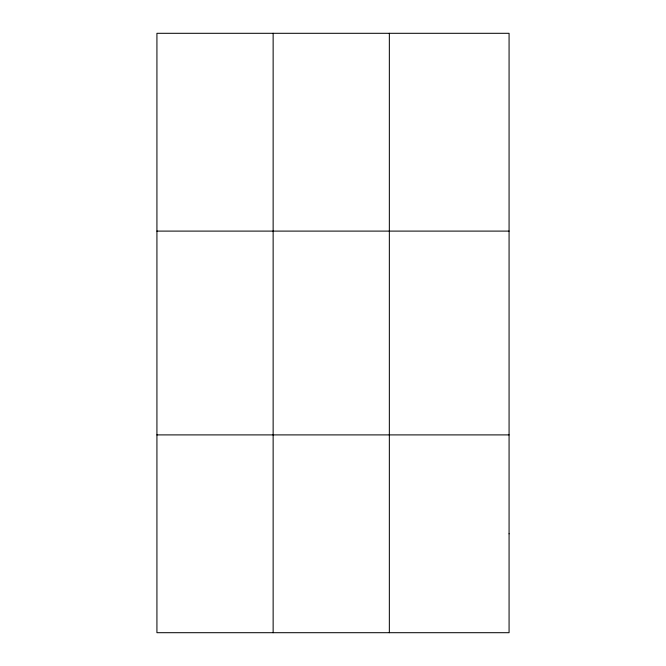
<?xml version="1.0" encoding="UTF-8"?>
<svg xmlns="http://www.w3.org/2000/svg" width="666" height="666" viewBox="0 0 666 666"><rect width="100%" height="100%" fill="white"/><g stroke="black" fill="none" stroke-linecap="round" stroke-linejoin="round"><path stroke-width="1" d="M273.135 33.3L273.135 632.7M389.344 33.3L389.344 632.7M156.926 231.102L509.074 231.102M156.926 434.898L509.074 434.898M509.074 533.799L509.074 632.7L156.926 632.7L156.926 33.3L509.074 33.3L509.074 533.799"/></g></svg>
